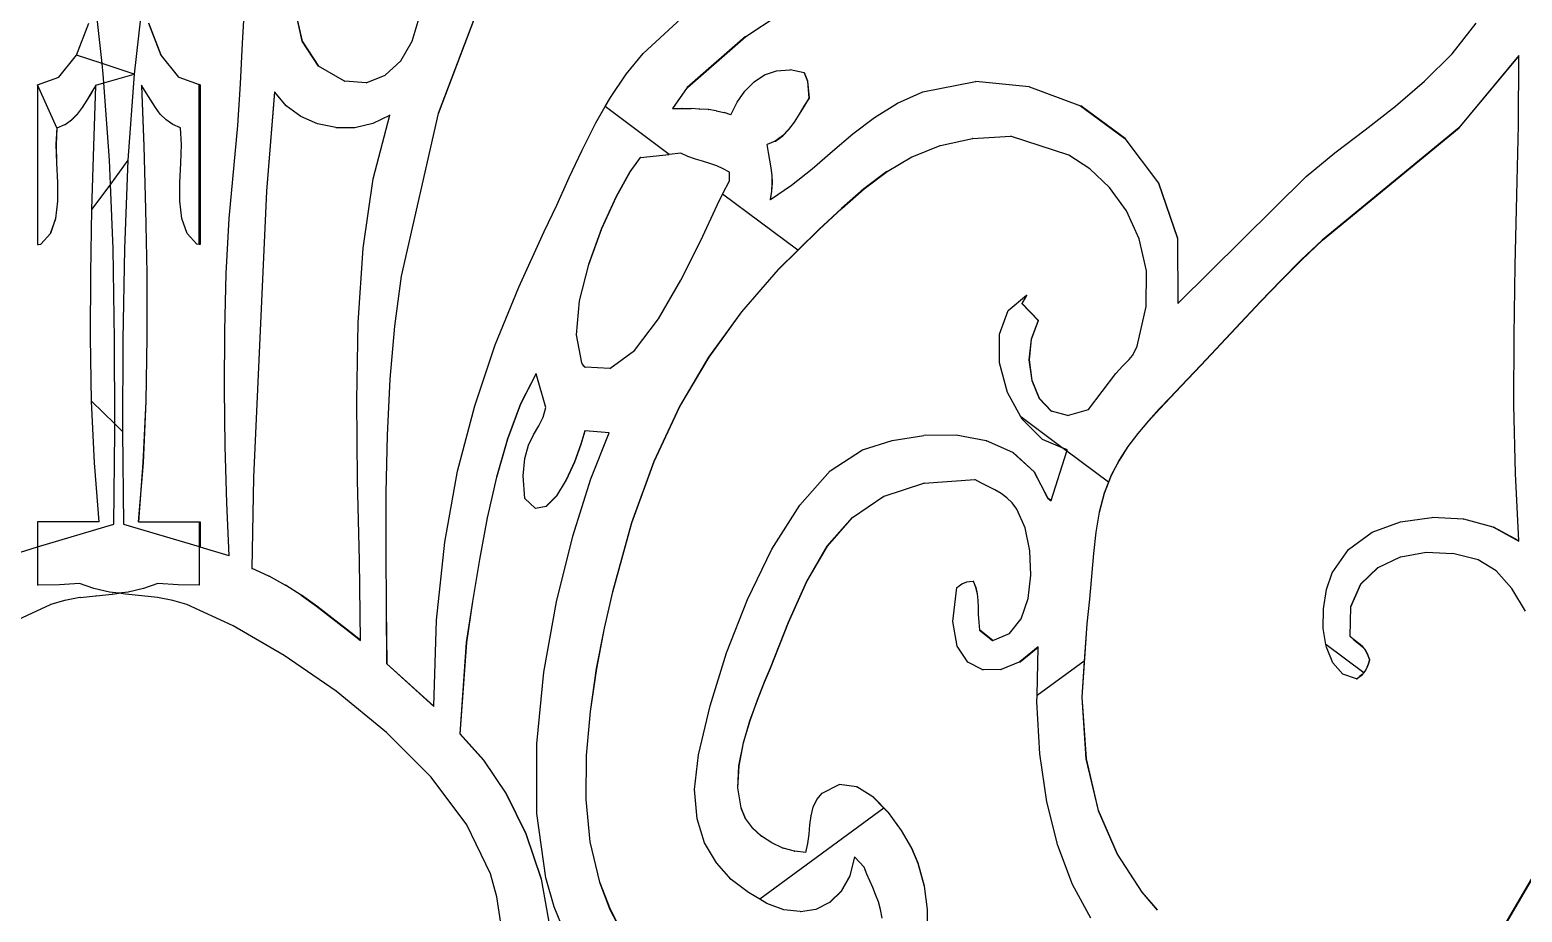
# Model space of a CAD drawing. Header units: inches. Extents: x 1397 to 20304, y -27267 to -746.
# Drawn here: x 14241.66 to 14251.97, y -21183.13 to -21177.04 of the extents above; entities that cross this region are included whole.
import ezdxf

# ---------------------------------------------------------------- set-up
doc = ezdxf.new("R2010")
doc.units = ezdxf.units.IN
doc.header["$LTSCALE"] = 17
doc.header["$MEASUREMENT"] = 0

msp = doc.modelspace()

# ---------------------------------------------------------------- linework, layer by layer
for p, q in [((14244.485, -21177.617), (14244.847, -21176.664)), ((14242.162, -21177.271), (14242.11, -21176.794)), ((14242.445, -21176.794), (14242.384, -21177.345)), ((14243.132, -21177.13), (14243.148, -21176.857)), ((14243.495, -21176.908), (14243.543, -21177.118)), ((14243.545, -21177.118), (14243.497, -21176.908)), ((14244.752, -21176.908), (14244.483, -21177.617)), ((14245.9, -21177.203), (14246.192, -21176.932)), ((14246.609, -21177.086), (14246.831, -21176.937)), ((14241.986, -21177.213), (14242.071, -21176.992)), ((14242.483, -21176.992), (14242.569, -21177.213)), ((14242.571, -21177.213), (14242.485, -21176.992)), ((14244.305, -21177.117), (14244.352, -21176.955)), ((14251.486, -21177.205), (14251.653, -21176.992)), ((14243.118, -21177.411), (14243.132, -21177.13)), ((14243.543, -21177.118), (14243.545, -21177.118)), ((14243.543, -21177.118), (14243.656, -21177.289)), ((14243.658, -21177.289), (14243.545, -21177.118)), ((14244.225, -21177.254), (14244.305, -21177.117)), ((14246.607, -21177.086), (14246.203, -21177.437)), ((14246.206, -21177.437), (14246.609, -21177.086)), ((14246.607, -21177.086), (14246.609, -21177.086)), ((14241.864, -21177.365), (14241.986, -21177.213)), ((14242.162, -21177.271), (14241.986, -21177.213)), ((14242.571, -21177.213), (14242.569, -21177.213)), ((14242.569, -21177.213), (14242.691, -21177.365)), ((14242.693, -21177.365), (14242.571, -21177.213)), ((14244.117, -21177.353), (14244.225, -21177.254)), ((14245.783, -21177.344), (14245.9, -21177.203)), ((14251.297, -21177.394), (14251.486, -21177.205)), ((14251.948, -21177.217), (14251.533, -21177.715)), ((14251.535, -21177.715), (14251.948, -21177.22)), ((14251.944, -21177.698), (14251.948, -21177.22)), ((14251.948, -21177.22), (14251.948, -21177.217)), ((14242.384, -21177.345), (14242.162, -21177.271)), ((14242.17, -21177.345), (14242.162, -21177.271)), ((14242.175, -21177.406), (14242.17, -21177.345)), ((14242.175, -21177.406), (14242.384, -21177.345)), ((14242.384, -21177.345), (14242.341, -21177.94)), ((14243.656, -21177.289), (14243.658, -21177.289)), ((14243.836, -21177.393), (14243.658, -21177.289)), ((14243.986, -21177.404), (14244.117, -21177.353)), ((14245.674, -21177.506), (14245.783, -21177.344)), ((14246.665, -21177.398), (14246.738, -21177.35)), ((14246.738, -21177.35), (14246.821, -21177.322)), ((14246.821, -21177.322), (14246.912, -21177.315)), ((14246.912, -21177.315), (14246.914, -21177.315)), ((14247.011, -21177.335), (14246.914, -21177.315)), ((14247.011, -21177.335), (14247.013, -21177.335)), ((14247.011, -21177.335), (14247.034, -21177.393)), ((14247.036, -21177.393), (14247.013, -21177.335)), ((14241.717, -21177.418), (14241.864, -21177.365)), ((14241.717, -21177.418), (14241.717, -21178.521)), ((14241.85, -21177.715), (14241.717, -21177.418)), ((14242.12, -21177.422), (14242.088, -21177.474)), ((14242.09, -21177.474), (14242.119, -21177.426)), ((14242.105, -21177.842), (14242.119, -21177.426)), ((14242.119, -21177.426), (14242.12, -21177.422)), ((14242.12, -21177.422), (14242.175, -21177.406)), ((14242.213, -21177.94), (14242.175, -21177.406)), ((14242.435, -21177.422), (14242.45, -21177.842)), ((14242.437, -21177.426), (14242.435, -21177.422)), ((14242.452, -21177.842), (14242.437, -21177.426)), ((14242.467, -21177.474), (14242.437, -21177.426)), ((14242.693, -21177.365), (14242.691, -21177.365)), ((14242.693, -21177.365), (14242.833, -21177.416)), ((14242.84, -21177.418), (14242.833, -21177.416)), ((14242.833, -21177.432), (14242.833, -21177.416)), ((14242.833, -21177.432), (14242.84, -21177.418)), ((14242.833, -21178.521), (14242.833, -21177.432)), ((14242.84, -21177.418), (14242.84, -21178.521)), ((14243.1, -21177.699), (14243.118, -21177.411)), ((14243.836, -21177.393), (14243.838, -21177.393)), ((14243.986, -21177.404), (14243.838, -21177.393)), ((14246.203, -21177.437), (14246.102, -21177.583)), ((14246.105, -21177.583), (14246.206, -21177.437)), ((14246.203, -21177.437), (14246.206, -21177.437)), ((14246.549, -21177.539), (14246.602, -21177.462)), ((14246.602, -21177.462), (14246.665, -21177.398)), ((14247.034, -21177.393), (14247.036, -21177.393)), ((14247.034, -21177.393), (14247.045, -21177.51)), ((14247.047, -21177.51), (14247.036, -21177.393)), ((14247.83, -21177.466), (14248.194, -21177.396)), ((14248.194, -21177.396), (14248.196, -21177.396)), ((14248.566, -21177.432), (14248.196, -21177.396)), ((14248.566, -21177.432), (14248.568, -21177.432)), ((14248.568, -21177.432), (14248.919, -21177.565)), ((14251.095, -21177.567), (14251.297, -21177.394)), ((14242.057, -21177.525), (14242.025, -21177.575)), ((14242.027, -21177.575), (14242.059, -21177.525)), ((14242.088, -21177.474), (14242.057, -21177.525)), ((14242.057, -21177.525), (14242.059, -21177.525)), ((14242.059, -21177.525), (14242.09, -21177.474)), ((14242.09, -21177.474), (14242.088, -21177.474)), ((14242.498, -21177.525), (14242.467, -21177.474)), ((14242.53, -21177.575), (14242.498, -21177.525)), ((14243.354, -21177.466), (14243.298, -21178.154)), ((14243.3, -21178.154), (14243.356, -21177.469)), ((14243.356, -21177.469), (14243.354, -21177.466)), ((14243.433, -21177.563), (14243.356, -21177.469)), ((14243.534, -21177.638), (14243.433, -21177.563)), ((14245.638, -21177.569), (14245.674, -21177.506)), ((14246.506, -21177.627), (14246.549, -21177.539)), ((14247.045, -21177.51), (14247.01, -21177.566)), ((14247.013, -21177.566), (14247.047, -21177.51)), ((14247.045, -21177.51), (14247.047, -21177.51)), ((14247.496, -21177.644), (14247.655, -21177.545)), ((14247.655, -21177.545), (14247.83, -21177.466)), ((14248.919, -21177.565), (14249.226, -21177.79)), ((14248.919, -21177.565), (14248.922, -21177.565)), ((14249.228, -21177.79), (14248.922, -21177.565)), ((14241.907, -21177.693), (14241.951, -21177.661)), ((14241.99, -21177.621), (14241.951, -21177.661)), ((14241.951, -21177.661), (14241.953, -21177.661)), ((14241.953, -21177.661), (14241.992, -21177.621)), ((14242.025, -21177.575), (14241.99, -21177.621)), ((14241.99, -21177.621), (14241.992, -21177.621)), ((14241.992, -21177.621), (14242.027, -21177.575)), ((14242.025, -21177.575), (14242.027, -21177.575)), ((14242.564, -21177.621), (14242.53, -21177.575)), ((14242.604, -21177.661), (14242.564, -21177.621)), ((14242.65, -21177.693), (14242.604, -21177.661)), ((14243.651, -21177.688), (14243.534, -21177.638)), ((14244.035, -21177.684), (14244.15, -21177.629)), ((14244.035, -21178.067), (14244.15, -21177.629)), ((14244.15, -21177.629), (14244.15, -21177.627)), ((14244.483, -21177.617), (14244.229, -21178.74)), ((14244.231, -21178.74), (14244.485, -21177.617)), ((14244.483, -21177.617), (14244.485, -21177.617)), ((14245.573, -21177.682), (14245.638, -21177.569)), ((14246.079, -21177.899), (14245.638, -21177.569)), ((14246.102, -21177.583), (14246.105, -21177.583)), ((14246.105, -21177.583), (14246.166, -21177.583)), ((14246.166, -21177.583), (14246.168, -21177.583)), ((14246.168, -21177.583), (14246.167, -21177.583)), ((14246.168, -21177.583), (14246.228, -21177.583)), ((14246.228, -21177.583), (14246.231, -21177.583)), ((14246.289, -21177.586), (14246.231, -21177.583)), ((14246.289, -21177.586), (14246.291, -21177.586)), ((14246.348, -21177.59), (14246.291, -21177.586)), ((14246.348, -21177.59), (14246.35, -21177.59)), ((14246.404, -21177.598), (14246.35, -21177.59)), ((14246.404, -21177.598), (14246.406, -21177.598)), ((14246.406, -21177.598), (14246.457, -21177.611)), ((14246.457, -21177.611), (14246.459, -21177.611)), ((14246.506, -21177.627), (14246.459, -21177.611)), ((14246.977, -21177.622), (14246.942, -21177.677)), ((14246.944, -21177.677), (14246.979, -21177.622)), ((14247.01, -21177.566), (14246.977, -21177.622)), ((14246.977, -21177.622), (14246.979, -21177.622)), ((14246.979, -21177.622), (14247.013, -21177.566)), ((14247.01, -21177.566), (14247.013, -21177.566)), ((14247.347, -21177.757), (14247.496, -21177.644)), ((14250.885, -21177.729), (14251.095, -21177.567)), ((14241.85, -21177.715), (14241.844, -21177.831)), ((14241.846, -21177.831), (14241.852, -21177.715)), ((14241.85, -21177.715), (14241.852, -21177.715)), ((14241.852, -21177.715), (14241.905, -21177.693)), ((14241.905, -21177.693), (14241.907, -21177.693)), ((14242.704, -21177.715), (14242.65, -21177.693)), ((14242.711, -21177.831), (14242.704, -21177.715)), ((14243.041, -21178.343), (14243.1, -21177.699)), ((14243.777, -21177.714), (14243.651, -21177.688)), ((14243.777, -21177.714), (14243.779, -21177.714)), ((14243.779, -21177.714), (14243.906, -21177.713)), ((14243.906, -21177.713), (14243.908, -21177.713)), ((14243.908, -21177.713), (14244.032, -21177.684)), ((14244.032, -21177.684), (14244.035, -21177.684)), ((14245.479, -21177.869), (14245.573, -21177.682)), ((14246.904, -21177.728), (14246.861, -21177.772)), ((14246.863, -21177.772), (14246.906, -21177.728)), ((14246.942, -21177.677), (14246.904, -21177.728)), ((14246.904, -21177.728), (14246.906, -21177.728)), ((14246.906, -21177.728), (14246.944, -21177.677)), ((14246.942, -21177.677), (14246.944, -21177.677)), ((14247.206, -21177.877), (14247.347, -21177.757)), ((14251.533, -21177.715), (14250.59, -21178.491)), ((14250.592, -21178.491), (14251.535, -21177.715)), ((14250.677, -21177.889), (14250.885, -21177.729)), ((14251.535, -21177.715), (14251.533, -21177.715)), ((14251.934, -21178.181), (14251.944, -21177.698)), ((14241.844, -21177.831), (14241.848, -21177.96)), ((14241.844, -21177.831), (14241.846, -21177.831)), ((14241.85, -21177.96), (14241.846, -21177.831)), ((14242.092, -21178.277), (14242.105, -21177.842)), ((14242.45, -21177.842), (14242.462, -21178.277)), ((14242.452, -21177.842), (14242.45, -21177.842)), ((14242.465, -21178.277), (14242.452, -21177.842)), ((14242.707, -21177.96), (14242.711, -21177.831)), ((14245.389, -21178.06), (14245.479, -21177.869)), ((14246.753, -21177.832), (14246.755, -21177.832)), ((14246.753, -21177.832), (14246.763, -21177.887)), ((14246.811, -21177.808), (14246.755, -21177.832)), ((14246.765, -21177.887), (14246.755, -21177.832)), ((14246.861, -21177.772), (14246.811, -21177.808)), ((14246.811, -21177.808), (14246.814, -21177.808)), ((14246.814, -21177.808), (14246.863, -21177.772)), ((14246.861, -21177.772), (14246.863, -21177.772)), ((14247.758, -21177.916), (14247.95, -21177.839)), ((14247.95, -21177.839), (14247.952, -21177.839)), ((14247.952, -21177.839), (14248.174, -21177.79)), ((14248.176, -21177.79), (14248.174, -21177.79)), ((14248.176, -21177.79), (14248.436, -21177.774)), ((14248.84, -21177.905), (14248.436, -21177.774)), ((14249.226, -21177.79), (14249.228, -21177.79)), ((14249.226, -21177.79), (14249.459, -21178.097)), ((14249.461, -21178.097), (14249.228, -21177.79)), ((14241.848, -21177.96), (14241.85, -21177.96)), ((14241.848, -21177.96), (14241.854, -21178.093)), ((14241.856, -21178.093), (14241.85, -21177.96)), ((14242.22, -21178.104), (14242.213, -21177.94)), ((14242.341, -21177.94), (14242.22, -21178.104)), ((14242.341, -21177.94), (14242.316, -21178.552)), ((14242.7, -21178.093), (14242.707, -21177.96)), ((14245.878, -21177.92), (14245.807, -21178.019)), ((14245.809, -21178.019), (14245.88, -21177.92)), ((14245.88, -21177.92), (14245.878, -21177.92)), ((14245.88, -21177.92), (14246.079, -21177.899)), ((14246.159, -21177.891), (14246.079, -21177.899)), ((14246.209, -21177.914), (14246.159, -21177.891)), ((14246.26, -21177.932), (14246.209, -21177.914)), ((14246.31, -21177.947), (14246.26, -21177.932)), ((14246.36, -21177.962), (14246.31, -21177.947)), ((14246.408, -21177.978), (14246.36, -21177.962)), ((14246.763, -21177.887), (14246.765, -21177.887)), ((14246.763, -21177.887), (14246.773, -21177.94)), ((14246.775, -21177.94), (14246.765, -21177.887)), ((14246.773, -21177.94), (14246.775, -21177.94)), ((14246.773, -21177.94), (14246.782, -21177.992)), ((14246.784, -21177.992), (14246.775, -21177.94)), ((14247.066, -21177.998), (14247.206, -21177.877)), ((14247.585, -21178.017), (14247.755, -21177.916)), ((14247.755, -21177.916), (14247.758, -21177.916)), ((14248.985, -21177.999), (14248.84, -21177.905)), ((14250.478, -21178.052), (14250.677, -21177.889)), ((14243.965, -21178.548), (14244.035, -21178.067)), ((14245.302, -21178.249), (14245.389, -21178.06)), ((14245.807, -21178.019), (14245.713, -21178.19)), ((14245.715, -21178.19), (14245.809, -21178.019)), ((14245.807, -21178.019), (14245.809, -21178.019)), ((14246.453, -21177.998), (14246.408, -21177.978)), ((14246.495, -21178.023), (14246.453, -21177.998)), ((14246.495, -21178.081), (14246.495, -21178.023)), ((14246.782, -21177.992), (14246.788, -21178.045)), ((14246.782, -21177.992), (14246.784, -21177.992)), ((14246.79, -21178.045), (14246.784, -21177.992)), ((14246.788, -21178.045), (14246.789, -21178.099)), ((14246.788, -21178.045), (14246.79, -21178.045)), ((14246.792, -21178.099), (14246.79, -21178.045)), ((14246.924, -21178.112), (14247.066, -21177.998)), ((14247.583, -21178.017), (14247.423, -21178.138)), ((14247.425, -21178.138), (14247.585, -21178.017)), ((14247.583, -21178.017), (14247.585, -21178.017)), ((14249.121, -21178.128), (14248.985, -21177.999)), ((14249.594, -21178.928), (14250.478, -21178.052)), ((14241.854, -21178.093), (14241.856, -21178.093)), ((14241.854, -21178.093), (14241.855, -21178.223)), ((14241.857, -21178.223), (14241.856, -21178.093)), ((14242.22, -21178.104), (14242.092, -21178.277)), ((14242.238, -21178.552), (14242.22, -21178.104)), ((14242.7, -21178.223), (14242.7, -21178.093)), ((14243.298, -21178.154), (14243.208, -21180.131)), ((14243.21, -21180.131), (14243.3, -21178.154)), ((14243.3, -21178.154), (14243.298, -21178.154)), ((14246.411, -21178.25), (14246.448, -21178.175)), ((14246.448, -21178.175), (14246.495, -21178.081)), ((14246.967, -21178.562), (14246.448, -21178.175)), ((14246.786, -21178.154), (14246.776, -21178.213)), ((14246.778, -21178.211), (14246.924, -21178.112)), ((14246.778, -21178.211), (14246.788, -21178.154)), ((14246.789, -21178.099), (14246.786, -21178.154)), ((14246.786, -21178.154), (14246.788, -21178.154)), ((14246.788, -21178.154), (14246.792, -21178.099)), ((14246.789, -21178.099), (14246.792, -21178.099)), ((14247.423, -21178.138), (14247.269, -21178.273)), ((14247.271, -21178.273), (14247.425, -21178.138)), ((14247.423, -21178.138), (14247.425, -21178.138)), ((14249.238, -21178.29), (14249.121, -21178.128)), ((14249.459, -21178.097), (14249.59, -21178.48)), ((14249.459, -21178.097), (14249.461, -21178.097)), ((14249.592, -21178.48), (14249.461, -21178.097)), ((14251.923, -21178.666), (14251.934, -21178.181)), ((14241.855, -21178.223), (14241.841, -21178.343)), ((14241.843, -21178.343), (14241.857, -21178.223)), ((14241.855, -21178.223), (14241.857, -21178.223)), ((14242.084, -21178.72), (14242.092, -21178.277)), ((14242.462, -21178.277), (14242.471, -21178.72)), ((14242.465, -21178.277), (14242.462, -21178.277)), ((14242.473, -21178.72), (14242.465, -21178.277)), ((14242.713, -21178.343), (14242.7, -21178.223)), ((14245.216, -21178.432), (14245.302, -21178.249)), ((14245.713, -21178.19), (14245.612, -21178.411)), ((14245.615, -21178.411), (14245.715, -21178.19)), ((14245.713, -21178.19), (14245.715, -21178.19)), ((14246.298, -21178.493), (14246.411, -21178.25)), ((14246.776, -21178.213), (14246.778, -21178.211)), ((14247.269, -21178.273), (14247.112, -21178.418)), ((14247.114, -21178.418), (14247.271, -21178.273)), ((14247.269, -21178.273), (14247.271, -21178.273)), ((14241.841, -21178.343), (14241.805, -21178.445)), ((14241.807, -21178.445), (14241.843, -21178.343)), ((14241.841, -21178.343), (14241.843, -21178.343)), ((14242.749, -21178.445), (14242.713, -21178.343)), ((14243.02, -21178.721), (14243.041, -21178.343)), ((14249.326, -21178.482), (14249.238, -21178.29)), ((14241.805, -21178.445), (14241.738, -21178.52)), ((14241.74, -21178.52), (14241.807, -21178.445)), ((14241.805, -21178.445), (14241.807, -21178.445)), ((14242.816, -21178.52), (14242.749, -21178.445)), ((14245.04, -21178.817), (14245.216, -21178.432)), ((14245.612, -21178.411), (14245.522, -21178.659)), ((14245.524, -21178.659), (14245.615, -21178.411)), ((14245.612, -21178.411), (14245.615, -21178.411)), ((14246.16, -21178.769), (14246.298, -21178.493)), ((14246.834, -21178.695), (14247.114, -21178.418)), ((14247.112, -21178.418), (14246.967, -21178.562)), ((14247.112, -21178.418), (14247.114, -21178.418)), ((14249.375, -21178.704), (14249.326, -21178.482)), ((14249.59, -21178.48), (14249.592, -21178.93)), ((14249.59, -21178.48), (14249.592, -21178.48)), ((14249.594, -21178.928), (14249.592, -21178.48)), ((14250.59, -21178.491), (14250.445, -21178.628)), ((14250.448, -21178.628), (14250.592, -21178.491)), ((14250.59, -21178.491), (14250.592, -21178.491)), ((14241.717, -21178.521), (14241.723, -21178.521)), ((14241.723, -21178.521), (14241.738, -21178.52)), ((14241.738, -21178.52), (14241.74, -21178.52)), ((14242.249, -21179.178), (14242.238, -21178.552)), ((14242.316, -21178.552), (14242.305, -21179.178)), ((14242.833, -21178.521), (14242.816, -21178.52)), ((14242.84, -21178.521), (14242.833, -21178.521)), ((14243.93, -21179.062), (14243.965, -21178.548)), ((14246.967, -21178.562), (14246.832, -21178.695)), ((14245.522, -21178.659), (14245.458, -21178.911)), ((14245.46, -21178.911), (14245.524, -21178.659)), ((14245.522, -21178.659), (14245.524, -21178.659)), ((14246.832, -21178.695), (14246.578, -21178.986)), ((14246.581, -21178.986), (14246.834, -21178.695)), ((14246.832, -21178.695), (14246.834, -21178.695)), ((14250.445, -21178.628), (14250.304, -21178.77)), ((14250.306, -21178.77), (14250.448, -21178.628)), ((14250.445, -21178.628), (14250.448, -21178.628)), ((14251.915, -21179.15), (14251.923, -21178.666)), ((14242.083, -21179.164), (14242.084, -21178.72)), ((14242.471, -21178.72), (14242.472, -21179.164)), ((14242.473, -21178.72), (14242.471, -21178.72)), ((14242.474, -21179.164), (14242.473, -21178.72)), ((14243.009, -21179.116), (14243.02, -21178.721)), ((14244.229, -21178.74), (14244.182, -21179.085)), ((14244.184, -21179.085), (14244.231, -21178.74)), ((14244.229, -21178.74), (14244.231, -21178.74)), ((14246.006, -21179.036), (14246.16, -21178.769)), ((14249.373, -21178.951), (14249.375, -21178.704)), ((14250.304, -21178.77), (14250.164, -21178.915)), ((14250.166, -21178.915), (14250.306, -21178.77)), ((14250.304, -21178.77), (14250.306, -21178.77)), ((14244.878, -21179.215), (14245.04, -21178.817)), ((14248.42, -21178.978), (14248.548, -21178.872)), ((14248.546, -21178.875), (14248.515, -21178.93)), ((14248.517, -21178.93), (14248.55, -21178.872)), ((14248.55, -21178.872), (14248.546, -21178.875)), ((14248.548, -21178.872), (14248.546, -21178.875)), ((14248.548, -21178.872), (14248.55, -21178.872)), ((14245.458, -21178.911), (14245.436, -21179.146)), ((14245.438, -21179.146), (14245.46, -21178.911)), ((14245.458, -21178.911), (14245.46, -21178.911)), ((14246.578, -21178.986), (14246.352, -21179.299)), ((14246.354, -21179.299), (14246.581, -21178.986)), ((14246.578, -21178.986), (14246.581, -21178.986)), ((14248.36, -21179.142), (14248.42, -21178.978)), ((14248.515, -21178.93), (14248.517, -21178.93)), ((14248.515, -21178.93), (14248.627, -21179.047)), ((14248.629, -21179.047), (14248.517, -21178.93)), ((14249.311, -21179.223), (14249.373, -21178.951)), ((14249.592, -21178.93), (14249.594, -21178.928)), ((14250.164, -21178.915), (14250.026, -21179.062)), ((14250.028, -21179.062), (14250.166, -21178.915)), ((14250.164, -21178.915), (14250.166, -21178.915)), ((14243.921, -21179.598), (14243.93, -21179.062)), ((14244.182, -21179.085), (14244.15, -21179.453)), ((14244.153, -21179.453), (14244.184, -21179.085)), ((14244.182, -21179.085), (14244.184, -21179.085)), ((14245.84, -21179.253), (14246.006, -21179.036)), ((14248.627, -21179.047), (14248.579, -21179.175)), ((14248.581, -21179.175), (14248.629, -21179.047)), ((14248.627, -21179.047), (14248.629, -21179.047)), ((14250.026, -21179.062), (14249.889, -21179.209)), ((14249.891, -21179.209), (14250.028, -21179.062)), ((14250.026, -21179.062), (14250.028, -21179.062)), ((14242.09, -21179.603), (14242.083, -21179.164)), ((14242.25, -21179.76), (14242.249, -21179.178)), ((14242.305, -21179.178), (14242.304, -21179.813)), ((14242.472, -21179.164), (14242.464, -21179.603)), ((14242.466, -21179.603), (14242.474, -21179.164)), ((14242.474, -21179.164), (14242.472, -21179.164)), ((14243.007, -21179.518), (14243.009, -21179.116)), ((14245.436, -21179.146), (14245.438, -21179.146)), ((14245.436, -21179.146), (14245.474, -21179.34)), ((14245.476, -21179.34), (14245.438, -21179.146)), ((14248.361, -21179.339), (14248.36, -21179.142)), ((14248.579, -21179.175), (14248.564, -21179.319)), ((14248.567, -21179.319), (14248.581, -21179.175)), ((14248.579, -21179.175), (14248.581, -21179.175)), ((14249.889, -21179.209), (14249.752, -21179.356)), ((14249.754, -21179.356), (14249.891, -21179.209)), ((14249.889, -21179.209), (14249.891, -21179.209)), ((14251.914, -21179.63), (14251.915, -21179.15)), ((14244.736, -21179.636), (14244.878, -21179.215)), ((14245.668, -21179.378), (14245.84, -21179.253)), ((14246.352, -21179.299), (14246.15, -21179.641)), ((14246.152, -21179.641), (14246.354, -21179.299)), ((14246.352, -21179.299), (14246.354, -21179.299)), ((14249.234, -21179.339), (14249.257, -21179.315)), ((14249.257, -21179.315), (14249.278, -21179.288)), ((14249.278, -21179.288), (14249.296, -21179.258)), ((14249.296, -21179.258), (14249.311, -21179.223)), ((14245.16, -21179.413), (14245.053, -21179.623)), ((14245.055, -21179.623), (14245.161, -21179.416)), ((14245.161, -21179.416), (14245.16, -21179.413)), ((14245.227, -21179.647), (14245.161, -21179.416)), ((14245.474, -21179.34), (14245.479, -21179.349)), ((14245.474, -21179.34), (14245.476, -21179.34)), ((14245.481, -21179.349), (14245.476, -21179.34)), ((14245.479, -21179.349), (14245.481, -21179.349)), ((14245.479, -21179.349), (14245.482, -21179.354)), ((14245.484, -21179.354), (14245.481, -21179.349)), ((14245.482, -21179.354), (14245.485, -21179.359)), ((14245.482, -21179.354), (14245.484, -21179.354)), ((14245.488, -21179.359), (14245.484, -21179.354)), ((14245.485, -21179.359), (14245.488, -21179.359)), ((14245.485, -21179.359), (14245.489, -21179.363)), ((14245.492, -21179.363), (14245.488, -21179.359)), ((14245.489, -21179.363), (14245.492, -21179.363)), ((14245.489, -21179.363), (14245.497, -21179.369)), ((14245.499, -21179.369), (14245.492, -21179.363)), ((14245.497, -21179.369), (14245.499, -21179.369)), ((14245.668, -21179.378), (14245.499, -21179.369)), ((14248.415, -21179.543), (14248.361, -21179.339)), ((14248.564, -21179.319), (14248.567, -21179.319)), ((14248.564, -21179.319), (14248.583, -21179.462)), ((14248.585, -21179.462), (14248.567, -21179.319)), ((14248.975, -21179.662), (14249.165, -21179.413)), ((14249.165, -21179.413), (14249.187, -21179.388)), ((14249.187, -21179.388), (14249.21, -21179.363)), ((14249.21, -21179.363), (14249.234, -21179.339)), ((14249.752, -21179.356), (14249.614, -21179.501)), ((14249.616, -21179.501), (14249.754, -21179.356)), ((14249.752, -21179.356), (14249.754, -21179.356)), ((14243.013, -21179.918), (14243.007, -21179.518)), ((14244.15, -21179.453), (14244.132, -21179.839)), ((14244.134, -21179.839), (14244.153, -21179.453)), ((14244.15, -21179.453), (14244.153, -21179.453)), ((14248.583, -21179.462), (14248.634, -21179.586)), ((14248.583, -21179.462), (14248.585, -21179.462)), ((14248.636, -21179.586), (14248.585, -21179.462)), ((14249.614, -21179.501), (14249.54, -21179.578)), ((14249.542, -21179.578), (14249.616, -21179.501)), ((14249.614, -21179.501), (14249.616, -21179.501)), ((14242.109, -21180.03), (14242.09, -21179.603)), ((14242.09, -21179.603), (14242.25, -21179.76)), ((14242.464, -21179.603), (14242.445, -21180.03)), ((14242.447, -21180.03), (14242.466, -21179.603)), ((14242.466, -21179.603), (14242.464, -21179.603)), ((14243.927, -21180.149), (14243.921, -21179.598)), ((14245.053, -21179.623), (14244.963, -21179.864)), ((14244.965, -21179.864), (14245.055, -21179.623)), ((14245.055, -21179.623), (14245.053, -21179.623)), ((14248.507, -21179.712), (14248.415, -21179.543)), ((14248.634, -21179.586), (14248.636, -21179.586)), ((14248.634, -21179.586), (14248.717, -21179.672)), ((14248.719, -21179.672), (14248.636, -21179.586)), ((14249.54, -21179.578), (14249.464, -21179.657)), ((14249.467, -21179.657), (14249.542, -21179.578)), ((14249.54, -21179.578), (14249.542, -21179.578)), ((14244.618, -21180.088), (14244.736, -21179.636)), ((14245.178, -21179.775), (14245.209, -21179.715)), ((14245.209, -21179.715), (14245.227, -21179.647)), ((14246.15, -21179.641), (14245.973, -21180.02)), ((14245.975, -21180.02), (14246.152, -21179.641)), ((14246.15, -21179.641), (14246.152, -21179.641)), ((14248.516, -21179.728), (14248.507, -21179.712)), ((14248.794, -21179.926), (14248.507, -21179.712)), ((14248.657, -21179.869), (14248.516, -21179.728)), ((14248.717, -21179.672), (14248.719, -21179.672)), ((14248.831, -21179.704), (14248.719, -21179.672)), ((14248.831, -21179.704), (14248.975, -21179.662)), ((14249.464, -21179.657), (14249.389, -21179.74)), ((14249.391, -21179.74), (14249.467, -21179.657)), ((14249.464, -21179.657), (14249.467, -21179.657)), ((14251.924, -21180.104), (14251.914, -21179.63)), ((14242.244, -21180.453), (14242.25, -21179.813)), ((14242.25, -21179.76), (14242.304, -21179.813)), ((14242.25, -21179.813), (14242.25, -21179.76)), ((14242.304, -21179.813), (14242.31, -21180.453)), ((14245.142, -21179.837), (14245.178, -21179.775)), ((14245.497, -21179.809), (14245.469, -21179.902)), ((14245.471, -21179.902), (14245.499, -21179.809)), ((14245.499, -21179.809), (14245.497, -21179.809)), ((14245.665, -21179.823), (14245.499, -21179.809)), ((14245.539, -21180.14), (14245.665, -21179.823)), ((14249.317, -21179.827), (14249.248, -21179.918)), ((14249.25, -21179.918), (14249.319, -21179.827)), ((14249.389, -21179.74), (14249.317, -21179.827)), ((14249.317, -21179.827), (14249.319, -21179.827)), ((14249.319, -21179.827), (14249.391, -21179.74)), ((14249.389, -21179.74), (14249.391, -21179.74)), ((14243.024, -21180.306), (14243.013, -21179.918)), ((14244.132, -21179.839), (14244.123, -21180.235)), ((14244.125, -21180.235), (14244.134, -21179.839)), ((14244.132, -21179.839), (14244.134, -21179.839)), ((14244.963, -21179.864), (14244.887, -21180.128)), ((14244.889, -21180.128), (14244.965, -21179.864)), ((14244.963, -21179.864), (14244.965, -21179.864)), ((14245.081, -21180.001), (14245.107, -21179.909)), ((14245.107, -21179.909), (14245.142, -21179.837)), ((14245.469, -21179.902), (14245.424, -21180.023)), ((14245.427, -21180.023), (14245.471, -21179.902)), ((14245.469, -21179.902), (14245.471, -21179.902)), ((14247.415, -21179.94), (14247.62, -21179.875)), ((14247.62, -21179.875), (14247.839, -21179.84)), ((14248.062, -21179.838), (14247.839, -21179.84)), ((14248.268, -21179.877), (14248.062, -21179.838)), ((14248.268, -21179.877), (14248.27, -21179.877)), ((14248.452, -21179.959), (14248.27, -21179.877)), ((14248.794, -21179.926), (14248.657, -21179.869)), ((14248.829, -21179.94), (14248.794, -21179.926)), ((14248.826, -21179.95), (14248.794, -21179.926)), ((14249.248, -21179.918), (14249.186, -21180.014)), ((14249.188, -21180.014), (14249.25, -21179.918)), ((14249.248, -21179.918), (14249.25, -21179.918)), ((14242.142, -21180.438), (14242.109, -21180.03)), ((14242.445, -21180.03), (14242.412, -21180.438)), ((14242.415, -21180.438), (14242.447, -21180.03)), ((14242.447, -21180.03), (14242.445, -21180.03)), ((14245.07, -21180.12), (14245.081, -21180.001)), ((14245.424, -21180.023), (14245.367, -21180.148)), ((14245.369, -21180.148), (14245.427, -21180.023)), ((14245.424, -21180.023), (14245.427, -21180.023)), ((14245.973, -21180.02), (14245.819, -21180.445)), ((14245.821, -21180.445), (14245.975, -21180.02)), ((14245.973, -21180.02), (14245.975, -21180.02)), ((14247.191, -21180.086), (14247.415, -21179.94)), ((14248.452, -21179.959), (14248.454, -21179.959)), ((14248.452, -21179.959), (14248.599, -21180.091)), ((14248.601, -21180.091), (14248.454, -21179.959)), ((14248.717, -21180.29), (14248.826, -21179.95)), ((14248.826, -21179.95), (14248.829, -21179.94)), ((14249.113, -21180.164), (14248.826, -21179.95)), ((14249.186, -21180.014), (14249.132, -21180.116)), ((14249.134, -21180.116), (14249.188, -21180.014)), ((14249.186, -21180.014), (14249.188, -21180.014)), ((14243.208, -21180.131), (14243.197, -21180.76)), ((14243.199, -21180.76), (14243.21, -21180.131)), ((14243.208, -21180.131), (14243.21, -21180.131)), ((14244.529, -21180.579), (14244.618, -21180.088)), ((14244.887, -21180.128), (14244.823, -21180.409)), ((14244.825, -21180.409), (14244.889, -21180.128)), ((14244.887, -21180.128), (14244.889, -21180.128)), ((14245.081, -21180.277), (14245.07, -21180.12)), ((14245.413, -21180.536), (14245.539, -21180.14)), ((14246.981, -21180.323), (14247.191, -21180.086)), ((14248.599, -21180.091), (14248.601, -21180.091)), ((14248.599, -21180.091), (14248.694, -21180.277)), ((14248.696, -21180.277), (14248.601, -21180.091)), ((14249.086, -21180.239), (14249.134, -21180.116)), ((14249.132, -21180.116), (14249.113, -21180.164)), ((14249.132, -21180.116), (14249.134, -21180.116)), ((14251.948, -21180.569), (14251.924, -21180.104)), ((14243.939, -21180.705), (14243.927, -21180.149)), ((14244.123, -21180.235), (14244.122, -21180.635)), ((14244.123, -21180.235), (14244.125, -21180.235)), ((14244.124, -21180.635), (14244.125, -21180.235)), ((14245.367, -21180.148), (14245.301, -21180.258)), ((14245.303, -21180.258), (14245.369, -21180.148)), ((14245.367, -21180.148), (14245.369, -21180.148)), ((14247.563, -21180.26), (14247.838, -21180.171)), ((14247.84, -21180.171), (14247.838, -21180.171)), ((14247.84, -21180.171), (14248.19, -21180.145)), ((14248.237, -21180.171), (14248.19, -21180.145)), ((14248.283, -21180.194), (14248.237, -21180.171)), ((14248.329, -21180.216), (14248.283, -21180.194)), ((14248.372, -21180.241), (14248.329, -21180.216)), ((14248.412, -21180.271), (14248.372, -21180.241)), ((14249.084, -21180.239), (14249.05, -21180.371)), ((14249.052, -21180.371), (14249.086, -21180.239)), ((14249.113, -21180.164), (14249.084, -21180.239)), ((14249.084, -21180.239), (14249.086, -21180.239)), ((14243.039, -21180.672), (14243.024, -21180.306)), ((14245.154, -21180.344), (14245.081, -21180.277)), ((14245.154, -21180.344), (14245.156, -21180.344)), ((14245.156, -21180.344), (14245.229, -21180.33)), ((14245.301, -21180.258), (14245.229, -21180.33)), ((14245.229, -21180.33), (14245.231, -21180.33)), ((14245.231, -21180.33), (14245.303, -21180.258)), ((14245.301, -21180.258), (14245.303, -21180.258)), ((14246.789, -21180.626), (14246.981, -21180.323)), ((14247.345, -21180.408), (14247.561, -21180.26)), ((14247.561, -21180.26), (14247.563, -21180.26)), ((14248.449, -21180.306), (14248.412, -21180.271)), ((14248.481, -21180.35), (14248.449, -21180.306)), ((14248.694, -21180.277), (14248.696, -21180.277)), ((14248.717, -21180.29), (14248.696, -21180.277)), ((14248.696, -21180.277), (14248.717, -21180.292)), ((14248.717, -21180.292), (14248.717, -21180.29)), ((14241.717, -21180.438), (14241.717, -21180.611)), ((14242.142, -21180.438), (14241.717, -21180.438)), ((14242.415, -21180.438), (14242.412, -21180.438)), ((14242.415, -21180.438), (14242.833, -21180.438)), ((14242.833, -21180.438), (14242.84, -21180.438)), ((14242.833, -21180.438), (14242.833, -21180.609)), ((14242.84, -21180.438), (14242.84, -21180.612)), ((14244.823, -21180.409), (14244.768, -21180.698)), ((14244.771, -21180.698), (14244.825, -21180.409)), ((14244.823, -21180.409), (14244.825, -21180.409)), ((14245.819, -21180.445), (14245.687, -21180.921)), ((14245.689, -21180.921), (14245.821, -21180.445)), ((14245.819, -21180.445), (14245.821, -21180.445)), ((14247.343, -21180.408), (14247.169, -21180.606)), ((14247.172, -21180.606), (14247.345, -21180.408)), ((14247.343, -21180.408), (14247.345, -21180.408)), ((14248.537, -21180.48), (14248.481, -21180.35)), ((14249.05, -21180.371), (14249.026, -21180.51)), ((14249.029, -21180.51), (14249.052, -21180.371)), ((14249.05, -21180.371), (14249.052, -21180.371)), ((14250.935, -21180.51), (14251.131, -21180.437)), ((14251.131, -21180.437), (14251.347, -21180.407)), ((14251.347, -21180.407), (14251.349, -21180.407)), ((14251.565, -21180.419), (14251.349, -21180.407)), ((14251.565, -21180.419), (14251.567, -21180.419)), ((14251.77, -21180.474), (14251.567, -21180.419)), ((14241.717, -21180.611), (14242.244, -21180.453)), ((14242.31, -21180.453), (14242.833, -21180.609)), ((14245.3, -21180.989), (14245.413, -21180.536)), ((14248.57, -21180.637), (14248.537, -21180.48)), ((14249.026, -21180.51), (14249.01, -21180.656)), ((14249.012, -21180.656), (14249.029, -21180.51)), ((14249.026, -21180.51), (14249.029, -21180.51)), ((14250.771, -21180.628), (14250.935, -21180.51)), ((14251.77, -21180.474), (14251.772, -21180.474)), ((14251.948, -21180.569), (14251.772, -21180.474)), ((14251.772, -21180.474), (14251.948, -21180.57)), ((14241.517, -21180.672), (14241.717, -21180.611)), ((14241.717, -21180.611), (14241.717, -21180.876)), ((14242.84, -21180.612), (14242.833, -21180.609)), ((14242.833, -21180.609), (14242.833, -21180.876)), ((14243.039, -21180.672), (14242.84, -21180.612)), ((14244.122, -21180.635), (14244.124, -21180.635)), ((14244.122, -21180.635), (14244.124, -21181.032)), ((14244.126, -21181.032), (14244.124, -21180.635)), ((14244.472, -21181.117), (14244.529, -21180.579)), ((14246.62, -21180.973), (14246.789, -21180.626)), ((14247.169, -21180.606), (14247.027, -21180.85)), ((14247.029, -21180.85), (14247.172, -21180.606)), ((14247.169, -21180.606), (14247.172, -21180.606)), ((14248.578, -21180.805), (14248.57, -21180.637)), ((14249.01, -21180.656), (14248.982, -21180.972)), ((14248.984, -21180.972), (14249.012, -21180.656)), ((14249.01, -21180.656), (14249.012, -21180.656)), ((14250.658, -21180.789), (14250.771, -21180.628)), ((14251.133, -21180.68), (14251.308, -21180.648)), ((14251.308, -21180.648), (14251.492, -21180.656)), ((14251.667, -21180.701), (14251.492, -21180.656)), ((14251.948, -21180.57), (14251.948, -21180.569)), ((14243.197, -21180.76), (14243.199, -21180.76)), ((14243.314, -21180.812), (14243.199, -21180.76)), ((14243.948, -21181.256), (14243.939, -21180.705)), ((14244.768, -21180.698), (14244.721, -21180.988)), ((14244.723, -21180.988), (14244.771, -21180.698)), ((14244.768, -21180.698), (14244.771, -21180.698)), ((14250.974, -21180.752), (14250.854, -21180.867)), ((14250.856, -21180.867), (14250.976, -21180.752)), ((14250.974, -21180.752), (14250.976, -21180.752)), ((14250.976, -21180.752), (14251.13, -21180.68)), ((14251.13, -21180.68), (14251.133, -21180.68)), ((14251.79, -21180.777), (14251.667, -21180.701)), ((14242.007, -21180.863), (14241.867, -21180.873)), ((14242.106, -21180.899), (14242.007, -21180.863)), ((14242.547, -21180.863), (14242.448, -21180.899)), ((14242.687, -21180.873), (14242.547, -21180.863)), ((14243.314, -21180.812), (14243.316, -21180.812)), ((14243.427, -21180.874), (14243.316, -21180.812)), ((14247.027, -21180.85), (14246.9, -21181.133)), ((14246.902, -21181.133), (14247.029, -21180.85)), ((14247.027, -21180.85), (14247.029, -21180.85)), ((14248.093, -21180.871), (14248.105, -21180.864)), ((14248.105, -21180.864), (14248.119, -21180.858)), ((14248.119, -21180.858), (14248.134, -21180.853)), ((14248.134, -21180.853), (14248.154, -21180.85)), ((14248.154, -21180.85), (14248.178, -21180.848)), ((14248.178, -21180.848), (14248.18, -21180.848)), ((14248.178, -21180.848), (14248.196, -21180.891)), ((14248.198, -21180.891), (14248.18, -21180.848)), ((14248.559, -21180.967), (14248.578, -21180.805)), ((14250.619, -21180.905), (14250.658, -21180.789)), ((14251.898, -21180.899), (14251.79, -21180.777)), ((14241.721, -21180.876), (14241.717, -21180.876)), ((14241.867, -21180.873), (14241.721, -21180.876)), ((14242.008, -21180.961), (14241.906, -21180.98)), ((14242.011, -21180.961), (14242.008, -21180.961)), ((14242.011, -21180.961), (14242.119, -21180.949)), ((14242.213, -21180.923), (14242.106, -21180.899)), ((14242.121, -21180.949), (14242.119, -21180.949)), ((14242.121, -21180.949), (14242.231, -21180.937)), ((14242.277, -21180.931), (14242.213, -21180.923)), ((14242.233, -21180.937), (14242.231, -21180.937)), ((14242.233, -21180.937), (14242.277, -21180.931)), ((14242.277, -21180.931), (14242.278, -21180.931)), ((14242.342, -21180.923), (14242.278, -21180.931)), ((14242.324, -21180.937), (14242.278, -21180.931)), ((14242.436, -21180.949), (14242.324, -21180.937)), ((14242.448, -21180.899), (14242.342, -21180.923)), ((14242.546, -21180.961), (14242.436, -21180.949)), ((14242.651, -21180.98), (14242.546, -21180.961)), ((14242.833, -21180.876), (14242.687, -21180.873)), ((14243.427, -21180.874), (14243.429, -21180.874)), ((14243.537, -21180.944), (14243.429, -21180.874)), ((14243.537, -21180.944), (14243.539, -21180.944)), ((14243.537, -21180.944), (14243.643, -21181.02)), ((14243.646, -21181.02), (14243.539, -21180.944)), ((14245.687, -21180.921), (14245.63, -21181.173)), ((14245.632, -21181.173), (14245.689, -21180.921)), ((14245.687, -21180.921), (14245.689, -21180.921)), ((14248.039, -21181.126), (14248.066, -21180.892)), ((14248.066, -21180.892), (14248.08, -21180.881)), ((14248.08, -21180.881), (14248.093, -21180.871)), ((14248.196, -21180.891), (14248.198, -21180.891)), ((14248.196, -21180.891), (14248.206, -21180.936)), ((14248.208, -21180.936), (14248.198, -21180.891)), ((14248.206, -21180.936), (14248.211, -21180.981)), ((14248.206, -21180.936), (14248.208, -21180.936)), ((14248.213, -21180.981), (14248.208, -21180.936)), ((14250.598, -21181.038), (14250.619, -21180.905)), ((14250.854, -21180.867), (14250.785, -21181.025)), ((14250.787, -21181.025), (14250.856, -21180.867)), ((14250.854, -21180.867), (14250.856, -21180.867)), ((14251.993, -21181.054), (14251.898, -21180.899)), ((14241.489, -21181.157), (14241.807, -21181.009)), ((14241.809, -21181.009), (14241.807, -21181.009)), ((14241.903, -21180.98), (14241.809, -21181.009)), ((14241.906, -21180.98), (14241.903, -21180.98)), ((14242.748, -21181.009), (14242.651, -21180.98)), ((14243.068, -21181.157), (14242.748, -21181.009)), ((14243.643, -21181.02), (14243.747, -21181.1)), ((14243.643, -21181.02), (14243.646, -21181.02)), ((14243.749, -21181.1), (14243.646, -21181.02)), ((14244.124, -21181.032), (14244.126, -21181.032)), ((14244.124, -21181.032), (14244.128, -21181.419)), ((14244.13, -21181.419), (14244.126, -21181.032)), ((14244.721, -21180.988), (14244.678, -21181.272)), ((14244.68, -21181.272), (14244.723, -21180.988)), ((14244.721, -21180.988), (14244.723, -21180.988)), ((14245.213, -21181.475), (14245.3, -21180.989)), ((14246.476, -21181.342), (14246.62, -21180.973)), ((14248.211, -21180.981), (14248.213, -21180.981)), ((14248.211, -21180.981), (14248.213, -21181.028)), ((14248.215, -21181.028), (14248.213, -21180.981)), ((14248.213, -21181.028), (14248.215, -21181.028)), ((14248.213, -21181.028), (14248.214, -21181.078)), ((14248.216, -21181.078), (14248.215, -21181.028)), ((14248.51, -21181.108), (14248.559, -21180.967)), ((14248.982, -21180.972), (14248.963, -21181.141)), ((14248.966, -21181.141), (14248.984, -21180.972)), ((14248.982, -21180.972), (14248.984, -21180.972)), ((14250.597, -21181.174), (14250.598, -21181.038)), ((14250.785, -21181.025), (14250.781, -21181.228)), ((14250.783, -21181.228), (14250.787, -21181.025)), ((14250.785, -21181.025), (14250.787, -21181.025)), ((14243.42, -21181.36), (14243.068, -21181.157)), ((14243.747, -21181.1), (14243.849, -21181.18)), ((14243.747, -21181.1), (14243.749, -21181.1)), ((14243.851, -21181.18), (14243.749, -21181.1)), ((14244.453, -21181.71), (14244.472, -21181.117)), ((14245.63, -21181.173), (14245.576, -21181.451)), ((14245.578, -21181.451), (14245.632, -21181.173)), ((14245.63, -21181.173), (14245.632, -21181.173)), ((14246.9, -21181.133), (14246.776, -21181.448)), ((14246.778, -21181.448), (14246.902, -21181.133)), ((14246.9, -21181.133), (14246.902, -21181.133)), ((14248.068, -21181.296), (14248.039, -21181.126)), ((14248.214, -21181.078), (14248.217, -21181.13)), ((14248.214, -21181.078), (14248.216, -21181.078)), ((14248.219, -21181.13), (14248.216, -21181.078)), ((14248.217, -21181.13), (14248.223, -21181.185)), ((14248.217, -21181.13), (14248.219, -21181.13)), ((14248.225, -21181.185), (14248.219, -21181.13)), ((14248.429, -21181.21), (14248.51, -21181.108)), ((14248.931, -21181.648), (14248.966, -21181.141)), ((14248.963, -21181.141), (14248.946, -21181.399)), ((14248.963, -21181.141), (14248.966, -21181.141)), ((14243.849, -21181.18), (14243.851, -21181.18)), ((14243.849, -21181.18), (14243.948, -21181.258)), ((14243.948, -21181.256), (14243.851, -21181.18)), ((14243.948, -21181.258), (14243.948, -21181.256)), ((14244.678, -21181.272), (14244.633, -21181.902)), ((14244.635, -21181.902), (14244.68, -21181.272)), ((14244.678, -21181.272), (14244.68, -21181.272)), ((14248.223, -21181.185), (14248.313, -21181.258)), ((14248.223, -21181.185), (14248.225, -21181.185)), ((14248.314, -21181.257), (14248.225, -21181.185)), ((14248.313, -21181.258), (14248.314, -21181.257)), ((14248.314, -21181.257), (14248.429, -21181.21)), ((14250.615, -21181.286), (14250.597, -21181.174)), ((14250.781, -21181.228), (14250.783, -21181.228)), ((14250.781, -21181.228), (14250.807, -21181.253)), ((14250.81, -21181.253), (14250.783, -21181.228)), ((14250.807, -21181.253), (14250.81, -21181.253)), ((14250.807, -21181.253), (14250.83, -21181.27)), ((14250.832, -21181.27), (14250.81, -21181.253)), ((14250.83, -21181.27), (14250.832, -21181.27)), ((14250.83, -21181.27), (14250.85, -21181.284)), ((14250.852, -21181.284), (14250.832, -21181.27)), ((14243.78, -21181.608), (14243.42, -21181.36)), ((14246.362, -21181.708), (14246.476, -21181.342)), ((14248.141, -21181.406), (14248.068, -21181.296)), ((14248.627, -21181.302), (14248.501, -21181.404)), ((14248.503, -21181.404), (14248.627, -21181.303)), ((14248.62, -21181.638), (14248.627, -21181.303)), ((14248.627, -21181.303), (14248.627, -21181.302)), ((14250.618, -21181.303), (14250.615, -21181.286)), ((14250.876, -21181.481), (14250.615, -21181.286)), ((14250.662, -21181.412), (14250.618, -21181.303)), ((14250.85, -21181.284), (14250.852, -21181.284)), ((14250.85, -21181.284), (14250.868, -21181.3)), ((14250.87, -21181.3), (14250.852, -21181.284)), ((14250.868, -21181.3), (14250.87, -21181.3)), ((14250.868, -21181.3), (14250.884, -21181.32)), ((14250.887, -21181.32), (14250.87, -21181.3)), ((14250.884, -21181.32), (14250.887, -21181.32)), ((14250.884, -21181.32), (14250.9, -21181.349)), ((14250.902, -21181.349), (14250.887, -21181.32)), ((14250.9, -21181.349), (14250.902, -21181.349)), ((14250.9, -21181.349), (14250.916, -21181.39)), ((14250.918, -21181.39), (14250.902, -21181.349)), ((14244.128, -21181.419), (14244.13, -21181.419)), ((14244.128, -21181.419), (14244.453, -21181.712)), ((14244.453, -21181.71), (14244.13, -21181.419)), ((14245.164, -21181.97), (14245.213, -21181.475)), ((14245.576, -21181.451), (14245.533, -21181.747)), ((14245.535, -21181.747), (14245.578, -21181.451)), ((14245.576, -21181.451), (14245.578, -21181.451)), ((14246.776, -21181.448), (14246.736, -21181.546)), ((14246.738, -21181.546), (14246.778, -21181.448)), ((14246.776, -21181.448), (14246.778, -21181.448)), ((14248.246, -21181.459), (14248.141, -21181.406)), ((14248.246, -21181.459), (14248.248, -21181.459)), ((14248.37, -21181.457), (14248.248, -21181.459)), ((14248.37, -21181.457), (14248.372, -21181.457)), ((14248.501, -21181.404), (14248.372, -21181.457)), ((14248.501, -21181.404), (14248.503, -21181.404)), ((14248.946, -21181.399), (14248.62, -21181.638)), ((14248.946, -21181.399), (14248.928, -21181.648)), ((14250.731, -21181.489), (14250.662, -21181.412)), ((14250.876, -21181.481), (14250.865, -21181.493)), ((14250.867, -21181.493), (14250.88, -21181.479)), ((14250.878, -21181.479), (14250.876, -21181.481)), ((14250.888, -21181.463), (14250.878, -21181.479)), ((14250.878, -21181.479), (14250.88, -21181.479)), ((14250.88, -21181.479), (14250.89, -21181.463)), ((14250.897, -21181.444), (14250.888, -21181.463)), ((14250.888, -21181.463), (14250.89, -21181.463)), ((14250.89, -21181.463), (14250.899, -21181.444)), ((14250.906, -21181.42), (14250.897, -21181.444)), ((14250.897, -21181.444), (14250.899, -21181.444)), ((14250.899, -21181.444), (14250.908, -21181.42)), ((14250.916, -21181.39), (14250.906, -21181.42)), ((14250.906, -21181.42), (14250.908, -21181.42)), ((14250.908, -21181.42), (14250.918, -21181.39)), ((14250.916, -21181.39), (14250.918, -21181.39)), ((14246.736, -21181.546), (14246.686, -21181.669)), ((14246.688, -21181.669), (14246.738, -21181.546)), ((14246.736, -21181.546), (14246.738, -21181.546)), ((14250.826, -21181.521), (14250.731, -21181.489)), ((14250.826, -21181.521), (14250.828, -21181.521)), ((14250.827, -21181.521), (14250.828, -21181.521)), ((14250.828, -21181.521), (14250.848, -21181.507)), ((14250.865, -21181.493), (14250.848, -21181.507)), ((14250.848, -21181.507), (14250.85, -21181.507)), ((14250.85, -21181.507), (14250.867, -21181.493)), ((14250.865, -21181.493), (14250.867, -21181.493)), ((14244.126, -21181.892), (14243.78, -21181.608)), ((14246.686, -21181.669), (14246.635, -21181.812)), ((14246.637, -21181.812), (14246.688, -21181.669)), ((14246.686, -21181.669), (14246.688, -21181.669)), ((14248.619, -21181.682), (14248.62, -21181.638)), ((14248.64, -21182.04), (14248.619, -21181.682)), ((14248.928, -21181.648), (14248.931, -21181.648)), ((14248.928, -21181.648), (14248.958, -21182.074)), ((14248.96, -21182.074), (14248.931, -21181.648)), ((14244.453, -21181.712), (14244.453, -21181.71)), ((14245.533, -21181.747), (14245.506, -21182.051)), ((14245.508, -21182.051), (14245.535, -21181.747)), ((14245.533, -21181.747), (14245.535, -21181.747)), ((14246.282, -21182.048), (14246.362, -21181.708)), ((14244.434, -21182.202), (14244.126, -21181.892)), ((14246.635, -21181.812), (14246.589, -21181.965)), ((14246.592, -21181.965), (14246.637, -21181.812)), ((14246.635, -21181.812), (14246.637, -21181.812)), ((14244.633, -21181.902), (14244.635, -21181.902)), ((14244.633, -21181.902), (14244.797, -21182.085)), ((14244.799, -21182.085), (14244.635, -21181.902)), ((14245.164, -21182.452), (14245.164, -21181.97)), ((14246.589, -21181.965), (14246.559, -21182.122)), ((14246.561, -21182.122), (14246.592, -21181.965)), ((14246.589, -21181.965), (14246.592, -21181.965)), ((14244.797, -21182.085), (14244.799, -21182.085)), ((14244.797, -21182.085), (14244.953, -21182.316)), ((14244.955, -21182.316), (14244.799, -21182.085)), ((14245.506, -21182.051), (14245.504, -21182.355)), ((14245.506, -21182.355), (14245.508, -21182.051)), ((14245.506, -21182.051), (14245.508, -21182.051)), ((14246.255, -21182.286), (14246.282, -21182.048)), ((14248.688, -21182.372), (14248.64, -21182.04)), ((14248.958, -21182.074), (14248.96, -21182.074)), ((14248.958, -21182.074), (14249.042, -21182.432)), ((14249.044, -21182.432), (14248.96, -21182.074)), ((14244.682, -21182.531), (14244.434, -21182.202)), ((14246.559, -21182.122), (14246.551, -21182.274)), ((14246.553, -21182.274), (14246.561, -21182.122)), ((14246.559, -21182.122), (14246.561, -21182.122)), ((14246.272, -21182.488), (14246.255, -21182.286)), ((14246.551, -21182.274), (14246.553, -21182.274)), ((14246.551, -21182.274), (14246.574, -21182.414)), ((14246.576, -21182.414), (14246.553, -21182.274)), ((14247.135, -21182.312), (14247.253, -21182.252)), ((14247.253, -21182.252), (14247.255, -21182.252)), ((14247.372, -21182.267), (14247.255, -21182.252)), ((14247.372, -21182.267), (14247.374, -21182.267)), ((14247.486, -21182.338), (14247.374, -21182.267)), ((14244.953, -21182.316), (14244.955, -21182.316)), ((14244.953, -21182.316), (14245.09, -21182.592)), ((14245.092, -21182.592), (14244.955, -21182.316)), ((14245.504, -21182.355), (14245.506, -21182.355)), ((14245.504, -21182.355), (14245.532, -21182.649)), ((14245.534, -21182.649), (14245.506, -21182.355)), ((14247.06, -21182.468), (14247.074, -21182.409)), ((14247.074, -21182.409), (14247.098, -21182.356)), ((14247.098, -21182.356), (14247.135, -21182.312)), ((14247.486, -21182.338), (14247.489, -21182.338)), ((14247.486, -21182.338), (14247.561, -21182.415)), ((14247.594, -21182.445), (14247.489, -21182.338)), ((14248.764, -21182.674), (14248.688, -21182.372)), ((14245.227, -21182.897), (14245.164, -21182.452)), ((14246.324, -21182.656), (14246.272, -21182.488)), ((14246.574, -21182.414), (14246.576, -21182.414)), ((14246.574, -21182.414), (14246.604, -21182.486)), ((14246.606, -21182.486), (14246.576, -21182.414)), ((14246.604, -21182.486), (14246.606, -21182.486)), ((14246.604, -21182.486), (14246.653, -21182.551)), ((14246.655, -21182.551), (14246.606, -21182.486)), ((14247.561, -21182.415), (14246.704, -21183.044)), ((14247.051, -21182.531), (14247.06, -21182.468)), ((14247.561, -21182.415), (14247.591, -21182.445)), ((14247.591, -21182.445), (14247.594, -21182.445)), ((14247.591, -21182.445), (14247.682, -21182.57)), ((14247.684, -21182.57), (14247.594, -21182.445)), ((14249.042, -21182.432), (14249.044, -21182.432)), ((14249.042, -21182.432), (14249.174, -21182.734)), ((14249.176, -21182.734), (14249.044, -21182.432)), ((14244.846, -21182.868), (14244.682, -21182.531)), ((14245.09, -21182.592), (14245.092, -21182.592)), ((14245.09, -21182.592), (14245.195, -21182.906)), ((14245.197, -21182.906), (14245.092, -21182.592)), ((14246.653, -21182.551), (14246.715, -21182.608)), ((14246.653, -21182.551), (14246.655, -21182.551)), ((14246.717, -21182.608), (14246.655, -21182.551)), ((14246.715, -21182.608), (14246.717, -21182.608)), ((14246.787, -21182.655), (14246.717, -21182.608)), ((14247.036, -21182.66), (14247.045, -21182.596)), ((14247.045, -21182.596), (14247.051, -21182.531)), ((14247.682, -21182.57), (14247.684, -21182.57)), ((14247.682, -21182.57), (14247.752, -21182.692)), ((14247.754, -21182.692), (14247.684, -21182.57)), ((14245.532, -21182.649), (14245.534, -21182.649)), ((14245.532, -21182.649), (14245.598, -21182.927)), ((14245.6, -21182.927), (14245.534, -21182.649)), ((14246.405, -21182.794), (14246.324, -21182.656)), ((14246.787, -21182.655), (14246.789, -21182.655)), ((14246.865, -21182.691), (14246.789, -21182.655)), ((14246.865, -21182.691), (14246.867, -21182.691)), ((14246.945, -21182.713), (14246.867, -21182.691)), ((14246.945, -21182.713), (14246.947, -21182.713)), ((14247.022, -21182.721), (14246.947, -21182.713)), ((14247.022, -21182.721), (14247.036, -21182.66)), ((14247.752, -21182.692), (14247.797, -21182.795)), ((14247.752, -21182.692), (14247.754, -21182.692)), ((14247.799, -21182.795), (14247.754, -21182.692)), ((14248.865, -21182.943), (14248.764, -21182.674)), ((14246.508, -21182.908), (14246.405, -21182.794)), ((14247.359, -21182.751), (14247.326, -21182.884)), ((14247.329, -21182.884), (14247.361, -21182.753)), ((14247.361, -21182.753), (14247.359, -21182.751)), ((14247.426, -21182.824), (14247.361, -21182.753)), ((14247.797, -21182.795), (14247.799, -21182.795)), ((14247.797, -21182.795), (14247.84, -21182.955)), ((14247.842, -21182.955), (14247.799, -21182.795)), ((14249.174, -21182.734), (14249.176, -21182.734)), ((14249.174, -21182.734), (14249.343, -21182.995)), ((14249.345, -21182.995), (14249.176, -21182.734)), ((14251.854, -21183.217), (14252.1, -21182.796)), ((14252.102, -21182.796), (14251.856, -21183.217)), ((14244.888, -21183.028), (14244.846, -21182.868)), ((14245.195, -21182.906), (14245.257, -21183.253)), ((14245.195, -21182.906), (14245.197, -21182.906)), ((14245.259, -21183.253), (14245.197, -21182.906)), ((14245.285, -21183.097), (14245.227, -21182.897)), ((14246.627, -21182.999), (14246.508, -21182.908)), ((14247.326, -21182.884), (14247.268, -21182.988)), ((14247.27, -21182.988), (14247.329, -21182.884)), ((14247.326, -21182.884), (14247.329, -21182.884)), ((14247.445, -21182.872), (14247.426, -21182.824)), ((14247.465, -21182.918), (14247.445, -21182.872)), ((14247.486, -21182.964), (14247.465, -21182.918)), ((14244.916, -21183.209), (14244.888, -21183.028)), ((14245.598, -21182.927), (14245.67, -21183.115)), ((14245.598, -21182.927), (14245.6, -21182.927)), ((14245.673, -21183.115), (14245.6, -21182.927)), ((14246.704, -21183.044), (14246.627, -21182.999)), ((14247.268, -21182.988), (14247.188, -21183.065)), ((14247.19, -21183.065), (14247.27, -21182.988)), ((14247.268, -21182.988), (14247.27, -21182.988)), ((14247.505, -21183.012), (14247.486, -21182.964)), ((14247.524, -21183.062), (14247.505, -21183.012)), ((14247.84, -21182.955), (14247.842, -21182.955)), ((14247.84, -21182.955), (14247.86, -21183.115)), ((14247.863, -21183.115), (14247.842, -21182.955)), ((14248.992, -21183.175), (14248.865, -21182.943)), ((14249.343, -21182.995), (14249.345, -21182.995)), ((14249.343, -21182.995), (14249.449, -21183.119)), ((14249.451, -21183.118), (14249.345, -21182.995)), ((14245.356, -21183.272), (14245.285, -21183.097)), ((14245.67, -21183.115), (14245.673, -21183.115)), ((14245.67, -21183.115), (14245.765, -21183.3)), ((14245.767, -21183.3), (14245.673, -21183.115)), ((14246.753, -21183.073), (14246.704, -21183.044)), ((14246.87, -21183.117), (14246.753, -21183.073)), ((14246.984, -21183.13), (14246.87, -21183.117)), ((14246.984, -21183.13), (14246.986, -21183.13)), ((14246.985, -21183.13), (14246.986, -21183.13)), ((14246.986, -21183.13), (14247.092, -21183.112)), ((14247.092, -21183.112), (14247.094, -21183.112)), ((14247.094, -21183.112), (14247.188, -21183.065)), ((14247.188, -21183.065), (14247.19, -21183.065)), ((14247.539, -21183.116), (14247.524, -21183.062)), ((14247.55, -21183.175), (14247.539, -21183.116)), ((14247.86, -21183.115), (14247.861, -21183.274)), ((14247.86, -21183.115), (14247.863, -21183.115)), ((14247.863, -21183.274), (14247.863, -21183.115))]:
    msp.add_line(p, q)

doc.saveas('drawing.dxf')
